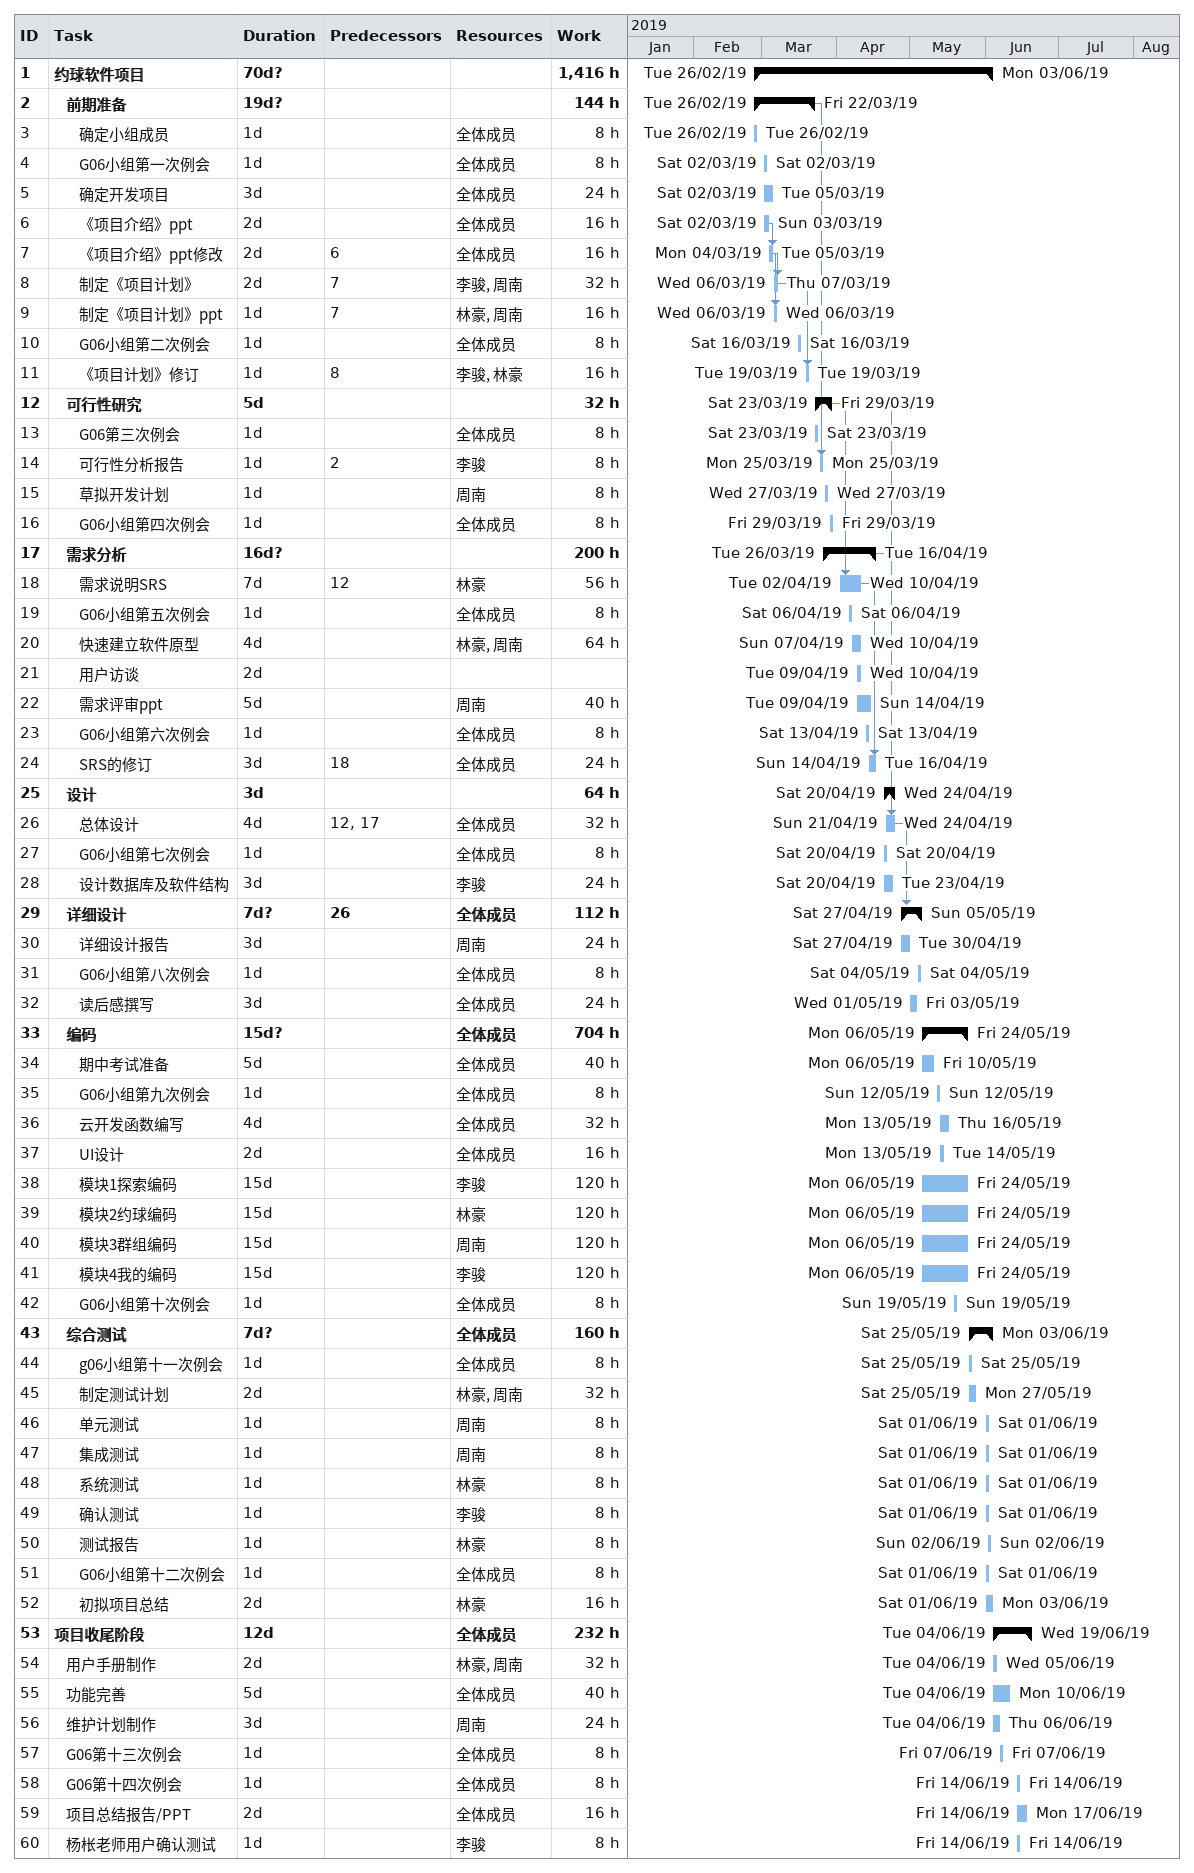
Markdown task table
| ID | Level | Task | Duration | Start | Finish | Predecessors | Resources | Work (h) |
|---|---|---|---|---|---|---|---|---|
| 1 | 1 | **约球软件项目** | 70d? | 2019-02-26 | 2019-06-03 |  |  | 1416 |
| 2 | 2 | **前期准备** | 19d? | 2019-02-26 | 2019-03-22 |  |  | 144 |
| 3 | 3 | 确定小组成员 | 1d | 2019-02-26 | 2019-02-26 |  | 全体成员 | 8 |
| 4 | 3 | G06小组第一次例会 | 1d | 2019-03-02 | 2019-03-02 |  | 全体成员 | 8 |
| 5 | 3 | 确定开发项目 | 3d | 2019-03-02 | 2019-03-05 |  | 全体成员 | 24 |
| 6 | 3 | 《项目介绍》ppt | 2d | 2019-03-02 | 2019-03-03 |  | 全体成员 | 16 |
| 7 | 3 | 《项目介绍》ppt修改 | 2d | 2019-03-04 | 2019-03-05 | 6 | 全体成员 | 16 |
| 8 | 3 | 制定《项目计划》 | 2d | 2019-03-06 | 2019-03-07 | 7 | 李骏, 周南 | 32 |
| 9 | 3 | 制定《项目计划》ppt | 1d | 2019-03-06 | 2019-03-06 | 7 | 林豪, 周南 | 16 |
| 10 | 3 | G06小组第二次例会 | 1d | 2019-03-16 | 2019-03-16 |  | 全体成员 | 8 |
| 11 | 3 | 《项目计划》修订 | 1d | 2019-03-19 | 2019-03-19 | 8 | 李骏, 林豪 | 16 |
| 12 | 2 | **可行性研究** | 5d | 2019-03-23 | 2019-03-29 |  |  | 32 |
| 13 | 3 | G06第三次例会 | 1d | 2019-03-23 | 2019-03-23 |  | 全体成员 | 8 |
| 14 | 3 | 可行性分析报告 | 1d | 2019-03-25 | 2019-03-25 | 2 | 李骏 | 8 |
| 15 | 3 | 草拟开发计划 | 1d | 2019-03-27 | 2019-03-27 |  | 周南 | 8 |
| 16 | 3 | G06小组第四次例会 | 1d | 2019-03-29 | 2019-03-29 |  | 全体成员 | 8 |
| 17 | 2 | **需求分析** | 16d? | 2019-03-26 | 2019-04-16 |  |  | 200 |
| 18 | 3 | 需求说明SRS | 7d | 2019-04-02 | 2019-04-10 | 12 | 林豪 | 56 |
| 19 | 3 | G06小组第五次例会 | 1d | 2019-04-06 | 2019-04-06 |  | 全体成员 | 8 |
| 20 | 3 | 快速建立软件原型 | 4d | 2019-04-07 | 2019-04-10 |  | 林豪, 周南 | 64 |
| 21 | 3 | 用户访谈 | 2d | 2019-04-09 | 2019-04-10 |  |  |  |
| 22 | 3 | 需求评审ppt | 5d | 2019-04-09 | 2019-04-14 |  | 周南 | 40 |
| 23 | 3 | G06小组第六次例会 | 1d | 2019-04-13 | 2019-04-13 |  | 全体成员 | 8 |
| 24 | 3 | SRS的修订 | 3d | 2019-04-14 | 2019-04-16 | 18 | 全体成员 | 24 |
| 25 | 2 | **设计** | 3d | 2019-04-20 | 2019-04-24 |  |  | 64 |
| 26 | 3 | 总体设计 | 4d | 2019-04-21 | 2019-04-24 | 12, 17 | 全体成员 | 32 |
| 27 | 3 | G06小组第七次例会 | 1d | 2019-04-20 | 2019-04-20 |  | 全体成员 | 8 |
| 28 | 3 | 设计数据库及软件结构 | 3d | 2019-04-20 | 2019-04-23 |  | 李骏 | 24 |
| 29 | 2 | **详细设计** | 7d? | 2019-04-27 | 2019-05-05 | 26 | 全体成员 | 112 |
| 30 | 3 | 详细设计报告 | 3d | 2019-04-27 | 2019-04-30 |  | 周南 | 24 |
| 31 | 3 | G06小组第八次例会 | 1d | 2019-05-04 | 2019-05-04 |  | 全体成员 | 8 |
| 32 | 3 | 读后感撰写 | 3d | 2019-05-01 | 2019-05-03 |  | 全体成员 | 24 |
| 33 | 2 | **编码** | 15d? | 2019-05-06 | 2019-05-24 |  | 全体成员 | 704 |
| 34 | 3 | 期中考试准备 | 5d | 2019-05-06 | 2019-05-10 |  | 全体成员 | 40 |
| 35 | 3 | G06小组第九次例会 | 1d | 2019-05-12 | 2019-05-12 |  | 全体成员 | 8 |
| 36 | 3 | 云开发函数编写 | 4d | 2019-05-13 | 2019-05-16 |  | 全体成员 | 32 |
| 37 | 3 | UI设计 | 2d | 2019-05-13 | 2019-05-14 |  | 全体成员 | 16 |
| 38 | 3 | 模块1探索编码 | 15d | 2019-05-06 | 2019-05-24 |  | 李骏 | 120 |
| 39 | 3 | 模块2约球编码 | 15d | 2019-05-06 | 2019-05-24 |  | 林豪 | 120 |
| 40 | 3 | 模块3群组编码 | 15d | 2019-05-06 | 2019-05-24 |  | 周南 | 120 |
| 41 | 3 | 模块4我的编码 | 15d | 2019-05-06 | 2019-05-24 |  | 李骏 | 120 |
| 42 | 3 | G06小组第十次例会 | 1d | 2019-05-19 | 2019-05-19 |  | 全体成员 | 8 |
| 43 | 2 | **综合测试** | 7d? | 2019-05-25 | 2019-06-03 |  | 全体成员 | 160 |
| 44 | 3 | g06小组第十一次例会 | 1d | 2019-05-25 | 2019-05-25 |  | 全体成员 | 8 |
| 45 | 3 | 制定测试计划 | 2d | 2019-05-25 | 2019-05-27 |  | 林豪, 周南 | 32 |
| 46 | 3 | 单元测试 | 1d | 2019-06-01 | 2019-06-01 |  | 周南 | 8 |
| 47 | 3 | 集成测试 | 1d | 2019-06-01 | 2019-06-01 |  | 周南 | 8 |
| 48 | 3 | 系统测试 | 1d | 2019-06-01 | 2019-06-01 |  | 林豪 | 8 |
| 49 | 3 | 确认测试 | 1d | 2019-06-01 | 2019-06-01 |  | 李骏 | 8 |
| 50 | 3 | 测试报告 | 1d | 2019-06-02 | 2019-06-02 |  | 林豪 | 8 |
| 51 | 3 | G06小组第十二次例会 | 1d | 2019-06-01 | 2019-06-01 |  | 全体成员 | 8 |
| 52 | 3 | 初拟项目总结 | 2d | 2019-06-01 | 2019-06-03 |  | 林豪 | 16 |
| 53 | 1 | **项目收尾阶段** | 12d | 2019-06-04 | 2019-06-19 |  | 全体成员 | 232 |
| 54 | 2 | 用户手册制作 | 2d | 2019-06-04 | 2019-06-05 |  | 林豪, 周南 | 32 |
| 55 | 2 | 功能完善 | 5d | 2019-06-04 | 2019-06-10 |  | 全体成员 | 40 |
| 56 | 2 | 维护计划制作 | 3d | 2019-06-04 | 2019-06-06 |  | 周南 | 24 |
| 57 | 2 | G06第十三次例会 | 1d | 2019-06-07 | 2019-06-07 |  | 全体成员 | 8 |
| 58 | 2 | G06第十四次例会 | 1d | 2019-06-14 | 2019-06-14 |  | 全体成员 | 8 |
| 59 | 2 | 项目总结报告/PPT | 2d | 2019-06-14 | 2019-06-17 |  | 全体成员 | 16 |
| 60 | 2 | 杨枨老师用户确认测试 | 1d | 2019-06-14 | 2019-06-14 |  | 李骏 | 8 |
